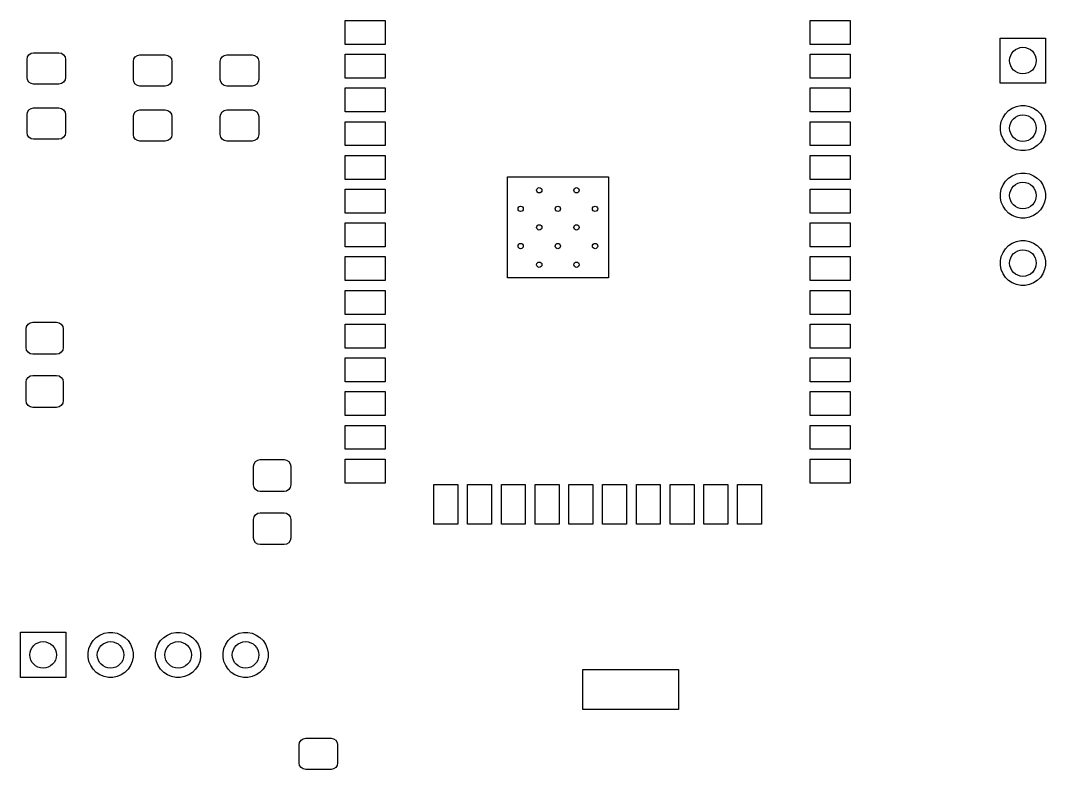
# Model space of a CAD drawing. Extents: x 2.21 to 8.82, y -5.68 to -2.98.
# Drawn here: x 3.811 to 5.329, y -4.213 to -3.103 of the extents above; entities that cross this region are included whole.
import ezdxf

# ---------------------------------------------------------------- set-up
doc = ezdxf.new("R2010")
doc.units = 0
doc.header["$MEASUREMENT"] = 0
doc.layers.add('BLACK', color=7, linetype='CONTINUOUS')

msp = doc.modelspace()

# ---------------------------------------------------------------- linework, layer by layer
at = {"layer": 'BLACK', "linetype": 'CONTINUOUS'}
for p, q in [((4.2917, -3.1386), (4.2917, -3.1031)), ((4.2917, -3.1031), (4.3508, -3.1031)), ((4.3508, -3.1031), (4.3508, -3.1386)), ((4.9807, -3.1386), (4.9807, -3.1031)), ((4.9807, -3.1031), (5.0398, -3.1031)), ((5.0398, -3.1031), (5.0398, -3.1386)), ((4.3508, -3.1386), (4.2917, -3.1386)), ((5.0398, -3.1386), (4.9807, -3.1386)), ((5.2622, -3.1961), (5.2622, -3.1291)), ((5.2622, -3.1291), (5.3291, -3.1291)), ((5.3291, -3.1291), (5.3291, -3.1961)), ((3.8203, -3.1609), (3.821, -3.1572)), ((3.821, -3.1572), (3.8232, -3.154)), ((3.8232, -3.154), (3.8264, -3.1518)), ((3.8264, -3.1518), (3.8301, -3.1511)), ((3.8301, -3.1511), (3.8675, -3.1511)), ((3.8675, -3.1511), (3.8713, -3.1518)), ((3.8713, -3.1518), (3.8745, -3.154)), ((3.8745, -3.154), (3.8766, -3.1572)), ((3.8766, -3.1572), (3.8774, -3.1609)), ((3.9785, -3.1601), (3.9806, -3.1569)), ((3.9806, -3.1569), (3.9838, -3.1548)), ((3.9838, -3.1548), (3.9876, -3.154)), ((3.9876, -3.154), (4.025, -3.154)), ((4.025, -3.154), (4.0288, -3.1548)), ((4.0288, -3.1548), (4.032, -3.1569)), ((4.032, -3.1569), (4.0341, -3.1601)), ((4.1072, -3.1601), (4.1094, -3.1569)), ((4.1094, -3.1569), (4.1126, -3.1548)), ((4.1126, -3.1548), (4.1163, -3.154)), ((4.1163, -3.154), (4.1537, -3.154)), ((4.1537, -3.154), (4.1575, -3.1548)), ((4.1575, -3.1548), (4.1607, -3.1569)), ((4.1607, -3.1569), (4.1628, -3.1601)), ((4.2917, -3.1886), (4.2917, -3.1531)), ((4.2917, -3.1531), (4.3508, -3.1531)), ((4.3508, -3.1531), (4.3508, -3.1886)), ((4.9807, -3.1886), (4.9807, -3.1531)), ((4.9807, -3.1531), (5.0398, -3.1531)), ((5.0398, -3.1531), (5.0398, -3.1886)), ((3.8203, -3.1875), (3.8203, -3.1609)), ((3.8774, -3.1609), (3.8774, -3.1875)), ((3.9778, -3.1639), (3.9785, -3.1601)), ((3.9778, -3.1905), (3.9778, -3.1639)), ((4.0341, -3.1601), (4.0348, -3.1639)), ((4.0348, -3.1639), (4.0348, -3.1905)), ((4.1065, -3.1639), (4.1072, -3.1601)), ((4.1065, -3.1905), (4.1065, -3.1639)), ((4.1628, -3.1601), (4.1636, -3.1639)), ((4.1636, -3.1639), (4.1636, -3.1905)), ((3.821, -3.1913), (3.8203, -3.1875)), ((3.8774, -3.1875), (3.8766, -3.1913)), ((4.3508, -3.1886), (4.2917, -3.1886)), ((5.0398, -3.1886), (4.9807, -3.1886)), ((3.8232, -3.1945), (3.821, -3.1913)), ((3.8264, -3.1966), (3.8232, -3.1945)), ((3.8301, -3.1973), (3.8264, -3.1966)), ((3.8675, -3.1973), (3.8301, -3.1973)), ((3.8713, -3.1966), (3.8675, -3.1973)), ((3.8745, -3.1945), (3.8713, -3.1966)), ((3.8766, -3.1913), (3.8745, -3.1945)), ((3.9785, -3.1942), (3.9778, -3.1905)), ((3.9806, -3.1974), (3.9785, -3.1942)), ((3.9838, -3.1995), (3.9806, -3.1974)), ((3.9876, -3.2003), (3.9838, -3.1995)), ((4.025, -3.2003), (3.9876, -3.2003)), ((4.0288, -3.1995), (4.025, -3.2003)), ((4.032, -3.1974), (4.0288, -3.1995)), ((4.0341, -3.1942), (4.032, -3.1974)), ((4.0348, -3.1905), (4.0341, -3.1942)), ((4.1072, -3.1942), (4.1065, -3.1905)), ((4.1094, -3.1974), (4.1072, -3.1942)), ((4.1126, -3.1995), (4.1094, -3.1974)), ((4.1163, -3.2003), (4.1126, -3.1995)), ((4.1537, -3.2003), (4.1163, -3.2003)), ((4.1575, -3.1995), (4.1537, -3.2003)), ((4.1607, -3.1974), (4.1575, -3.1995)), ((4.1628, -3.1942), (4.1607, -3.1974)), ((4.1636, -3.1905), (4.1628, -3.1942)), ((4.2917, -3.2386), (4.2917, -3.2031)), ((4.2917, -3.2031), (4.3508, -3.2031)), ((4.3508, -3.2031), (4.3508, -3.2386)), ((4.9807, -3.2386), (4.9807, -3.2031)), ((4.9807, -3.2031), (5.0398, -3.2031)), ((5.0398, -3.2031), (5.0398, -3.2386)), ((5.3291, -3.1961), (5.2622, -3.1961)), ((3.8232, -3.2357), (3.8264, -3.2335)), ((3.8264, -3.2335), (3.8301, -3.2328)), ((3.8301, -3.2328), (3.8675, -3.2328)), ((3.8675, -3.2328), (3.8713, -3.2335)), ((3.8713, -3.2335), (3.8745, -3.2357)), ((5.2744, -3.2367), (5.2799, -3.2331)), ((5.2799, -3.2331), (5.286, -3.2306)), ((5.286, -3.2306), (5.2924, -3.2293)), ((5.2924, -3.2293), (5.2989, -3.2293)), ((5.2989, -3.2293), (5.3054, -3.2306)), ((5.3054, -3.2306), (5.3114, -3.2331)), ((5.3114, -3.2331), (5.3169, -3.2367)), ((3.8203, -3.2426), (3.821, -3.2389)), ((3.8203, -3.2692), (3.8203, -3.2426)), ((3.821, -3.2389), (3.8232, -3.2357)), ((3.8745, -3.2357), (3.8766, -3.2389)), ((3.8766, -3.2389), (3.8774, -3.2426)), ((3.8774, -3.2426), (3.8774, -3.2692)), ((3.9778, -3.2456), (3.9785, -3.2418)), ((3.9778, -3.2721), (3.9778, -3.2456)), ((3.9785, -3.2418), (3.9806, -3.2386)), ((3.9806, -3.2386), (3.9838, -3.2365)), ((3.9838, -3.2365), (3.9876, -3.2357)), ((3.9876, -3.2357), (4.025, -3.2357)), ((4.025, -3.2357), (4.0288, -3.2365)), ((4.0288, -3.2365), (4.032, -3.2386)), ((4.032, -3.2386), (4.0341, -3.2418)), ((4.0341, -3.2418), (4.0348, -3.2456)), ((4.0348, -3.2456), (4.0348, -3.2721)), ((4.1065, -3.2456), (4.1072, -3.2418)), ((4.1065, -3.2721), (4.1065, -3.2456)), ((4.1072, -3.2418), (4.1094, -3.2386)), ((4.1094, -3.2386), (4.1126, -3.2365)), ((4.1126, -3.2365), (4.1163, -3.2357)), ((4.1163, -3.2357), (4.1537, -3.2357)), ((4.1537, -3.2357), (4.1575, -3.2365)), ((4.1575, -3.2365), (4.1607, -3.2386)), ((4.1607, -3.2386), (4.1628, -3.2418)), ((4.1628, -3.2418), (4.1636, -3.2456)), ((4.1636, -3.2456), (4.1636, -3.2721)), ((4.3508, -3.2386), (4.2917, -3.2386)), ((5.0398, -3.2386), (4.9807, -3.2386)), ((5.2636, -3.2529), (5.2662, -3.2468)), ((5.2662, -3.2468), (5.2698, -3.2414)), ((5.2698, -3.2414), (5.2744, -3.2367)), ((5.3169, -3.2367), (5.3215, -3.2414)), ((5.3215, -3.2414), (5.3252, -3.2468)), ((5.3252, -3.2468), (5.3277, -3.2529)), ((4.2917, -3.2886), (4.2917, -3.2531)), ((4.2917, -3.2531), (4.3508, -3.2531)), ((4.3508, -3.2531), (4.3508, -3.2886)), ((4.9807, -3.2886), (4.9807, -3.2531)), ((4.9807, -3.2531), (5.0398, -3.2531)), ((5.0398, -3.2531), (5.0398, -3.2886)), ((5.2624, -3.2593), (5.2636, -3.2529)), ((5.2624, -3.2659), (5.2624, -3.2593)), ((5.3277, -3.2529), (5.329, -3.2593)), ((5.329, -3.2593), (5.329, -3.2659)), ((3.821, -3.273), (3.8203, -3.2692)), ((3.8232, -3.2762), (3.821, -3.273)), ((3.8264, -3.2783), (3.8232, -3.2762)), ((3.8301, -3.279), (3.8264, -3.2783)), ((3.8675, -3.279), (3.8301, -3.279)), ((3.8713, -3.2783), (3.8675, -3.279)), ((3.8745, -3.2762), (3.8713, -3.2783)), ((3.8766, -3.273), (3.8745, -3.2762)), ((3.8774, -3.2692), (3.8766, -3.273)), ((3.9785, -3.2759), (3.9778, -3.2721)), ((3.9806, -3.2791), (3.9785, -3.2759)), ((3.9838, -3.2812), (3.9806, -3.2791)), ((4.032, -3.2791), (4.0288, -3.2812)), ((4.0341, -3.2759), (4.032, -3.2791)), ((4.0348, -3.2721), (4.0341, -3.2759)), ((4.1072, -3.2759), (4.1065, -3.2721)), ((4.1094, -3.2791), (4.1072, -3.2759)), ((4.1126, -3.2812), (4.1094, -3.2791)), ((4.1607, -3.2791), (4.1575, -3.2812)), ((4.1628, -3.2759), (4.1607, -3.2791)), ((4.1636, -3.2721), (4.1628, -3.2759)), ((5.2636, -3.2723), (5.2624, -3.2659)), ((5.2662, -3.2784), (5.2636, -3.2723)), ((5.2698, -3.2838), (5.2662, -3.2784)), ((5.3252, -3.2784), (5.3215, -3.2838)), ((5.3277, -3.2723), (5.3252, -3.2784)), ((5.329, -3.2659), (5.3277, -3.2723)), ((3.9876, -3.282), (3.9838, -3.2812)), ((4.025, -3.282), (3.9876, -3.282)), ((4.0288, -3.2812), (4.025, -3.282)), ((4.1163, -3.282), (4.1126, -3.2812)), ((4.1537, -3.282), (4.1163, -3.282)), ((4.1575, -3.2812), (4.1537, -3.282)), ((4.3508, -3.2886), (4.2917, -3.2886)), ((5.0398, -3.2886), (4.9807, -3.2886)), ((5.2744, -3.2885), (5.2698, -3.2838)), ((5.2799, -3.2921), (5.2744, -3.2885)), ((5.286, -3.2946), (5.2799, -3.2921)), ((5.2924, -3.2959), (5.286, -3.2946)), ((5.3054, -3.2946), (5.2989, -3.2959)), ((5.3114, -3.2921), (5.3054, -3.2946)), ((5.3169, -3.2885), (5.3114, -3.2921)), ((5.3215, -3.2838), (5.3169, -3.2885)), ((4.2917, -3.3386), (4.2917, -3.3031)), ((4.2917, -3.3031), (4.3508, -3.3031)), ((4.3508, -3.3031), (4.3508, -3.3386)), ((4.9807, -3.3386), (4.9807, -3.3031)), ((4.9807, -3.3031), (5.0398, -3.3031)), ((5.0398, -3.3031), (5.0398, -3.3386)), ((5.2989, -3.2959), (5.2924, -3.2959)), ((4.3508, -3.3386), (4.2917, -3.3386)), ((4.5319, -3.4846), (4.5319, -3.335)), ((4.5319, -3.335), (4.6815, -3.335)), ((4.6815, -3.335), (4.6815, -3.4846)), ((5.0398, -3.3386), (4.9807, -3.3386)), ((5.2698, -3.3414), (5.2744, -3.3367)), ((5.2744, -3.3367), (5.2799, -3.3331)), ((5.2799, -3.3331), (5.286, -3.3306)), ((5.286, -3.3306), (5.2924, -3.3293)), ((5.2924, -3.3293), (5.2989, -3.3293)), ((5.2989, -3.3293), (5.3054, -3.3306)), ((5.3054, -3.3306), (5.3114, -3.3331)), ((5.3114, -3.3331), (5.3169, -3.3367)), ((5.3169, -3.3367), (5.3215, -3.3414)), ((4.2917, -3.3886), (4.2917, -3.3531)), ((4.2917, -3.3531), (4.3508, -3.3531)), ((4.3508, -3.3531), (4.3508, -3.3886)), ((4.9807, -3.3886), (4.9807, -3.3531)), ((4.9807, -3.3531), (5.0398, -3.3531)), ((5.0398, -3.3531), (5.0398, -3.3886)), ((5.2624, -3.3593), (5.2636, -3.3529)), ((5.2636, -3.3529), (5.2662, -3.3468)), ((5.2662, -3.3468), (5.2698, -3.3414)), ((5.3215, -3.3414), (5.3252, -3.3468)), ((5.3252, -3.3468), (5.3277, -3.3529)), ((5.3277, -3.3529), (5.329, -3.3593)), ((5.2624, -3.3659), (5.2624, -3.3593)), ((5.2636, -3.3723), (5.2624, -3.3659)), ((5.329, -3.3659), (5.3277, -3.3723)), ((5.329, -3.3593), (5.329, -3.3659)), ((5.2662, -3.3784), (5.2636, -3.3723)), ((5.2698, -3.3838), (5.2662, -3.3784)), ((5.2744, -3.3885), (5.2698, -3.3838)), ((5.3215, -3.3838), (5.3169, -3.3885)), ((5.3252, -3.3784), (5.3215, -3.3838)), ((5.3277, -3.3723), (5.3252, -3.3784)), ((4.3508, -3.3886), (4.2917, -3.3886)), ((5.0398, -3.3886), (4.9807, -3.3886)), ((5.2799, -3.3921), (5.2744, -3.3885)), ((5.286, -3.3946), (5.2799, -3.3921)), ((5.2924, -3.3959), (5.286, -3.3946)), ((5.2989, -3.3959), (5.2924, -3.3959)), ((5.3054, -3.3946), (5.2989, -3.3959)), ((5.3114, -3.3921), (5.3054, -3.3946)), ((5.3169, -3.3885), (5.3114, -3.3921)), ((4.2917, -3.4386), (4.2917, -3.4031)), ((4.2917, -3.4031), (4.3508, -3.4031)), ((4.3508, -3.4031), (4.3508, -3.4386)), ((4.9807, -3.4386), (4.9807, -3.4031)), ((4.9807, -3.4031), (5.0398, -3.4031)), ((5.0398, -3.4031), (5.0398, -3.4386)), ((5.2799, -3.4331), (5.286, -3.4306)), ((5.286, -3.4306), (5.2924, -3.4293)), ((5.2924, -3.4293), (5.2989, -3.4293)), ((5.2989, -3.4293), (5.3054, -3.4306)), ((5.3054, -3.4306), (5.3114, -3.4331)), ((4.3508, -3.4386), (4.2917, -3.4386)), ((5.0398, -3.4386), (4.9807, -3.4386)), ((5.2636, -3.4529), (5.2662, -3.4468)), ((5.2662, -3.4468), (5.2698, -3.4414)), ((5.2698, -3.4414), (5.2744, -3.4367)), ((5.2744, -3.4367), (5.2799, -3.4331)), ((5.3114, -3.4331), (5.3169, -3.4367)), ((5.3169, -3.4367), (5.3215, -3.4414)), ((5.3215, -3.4414), (5.3252, -3.4468)), ((5.3252, -3.4468), (5.3277, -3.4529)), ((4.2917, -3.4886), (4.2917, -3.4531)), ((4.2917, -3.4531), (4.3508, -3.4531)), ((4.3508, -3.4531), (4.3508, -3.4886)), ((4.9807, -3.4886), (4.9807, -3.4531)), ((4.9807, -3.4531), (5.0398, -3.4531)), ((5.0398, -3.4531), (5.0398, -3.4886)), ((5.2624, -3.4593), (5.2636, -3.4529)), ((5.2624, -3.4659), (5.2624, -3.4593)), ((5.3277, -3.4529), (5.329, -3.4593)), ((5.329, -3.4593), (5.329, -3.4659)), ((5.2636, -3.4723), (5.2624, -3.4659)), ((5.2662, -3.4784), (5.2636, -3.4723)), ((5.3277, -3.4723), (5.3252, -3.4784)), ((5.329, -3.4659), (5.3277, -3.4723)), ((4.3508, -3.4886), (4.2917, -3.4886)), ((4.6815, -3.4846), (4.5319, -3.4846)), ((5.0398, -3.4886), (4.9807, -3.4886)), ((5.2698, -3.4838), (5.2662, -3.4784)), ((5.2744, -3.4885), (5.2698, -3.4838)), ((5.2799, -3.4921), (5.2744, -3.4885)), ((5.286, -3.4946), (5.2799, -3.4921)), ((5.3114, -3.4921), (5.3054, -3.4946)), ((5.3169, -3.4885), (5.3114, -3.4921)), ((5.3215, -3.4838), (5.3169, -3.4885)), ((5.3252, -3.4784), (5.3215, -3.4838)), ((4.2917, -3.5386), (4.2917, -3.5031)), ((4.2917, -3.5031), (4.3508, -3.5031)), ((4.3508, -3.5031), (4.3508, -3.5386)), ((4.9807, -3.5386), (4.9807, -3.5031)), ((4.9807, -3.5031), (5.0398, -3.5031)), ((5.0398, -3.5031), (5.0398, -3.5386)), ((5.2924, -3.4959), (5.286, -3.4946)), ((5.2989, -3.4959), (5.2924, -3.4959)), ((5.3054, -3.4946), (5.2989, -3.4959)), ((3.8196, -3.5565), (3.8218, -3.5533)), ((3.8218, -3.5533), (3.825, -3.5511)), ((3.825, -3.5511), (3.8287, -3.5504)), ((3.8287, -3.5504), (3.8642, -3.5504)), ((3.8642, -3.5504), (3.8679, -3.5511)), ((3.8679, -3.5511), (3.8711, -3.5533)), ((3.8711, -3.5533), (3.8733, -3.5565)), ((4.3508, -3.5386), (4.2917, -3.5386)), ((4.2917, -3.5886), (4.2917, -3.5531)), ((4.2917, -3.5531), (4.3508, -3.5531)), ((4.3508, -3.5531), (4.3508, -3.5886)), ((5.0398, -3.5386), (4.9807, -3.5386)), ((4.9807, -3.5886), (4.9807, -3.5531)), ((4.9807, -3.5531), (5.0398, -3.5531)), ((5.0398, -3.5531), (5.0398, -3.5886)), ((3.8189, -3.5602), (3.8196, -3.5565)), ((3.8189, -3.5878), (3.8189, -3.5602)), ((3.8733, -3.5565), (3.874, -3.5602)), ((3.874, -3.5602), (3.874, -3.5878)), ((3.8196, -3.5916), (3.8189, -3.5878)), ((3.8218, -3.5948), (3.8196, -3.5916)), ((3.825, -3.5969), (3.8218, -3.5948)), ((3.8287, -3.5976), (3.825, -3.5969)), ((3.8642, -3.5976), (3.8287, -3.5976)), ((3.8679, -3.5969), (3.8642, -3.5976)), ((3.8711, -3.5948), (3.8679, -3.5969)), ((3.8733, -3.5916), (3.8711, -3.5948)), ((3.874, -3.5878), (3.8733, -3.5916)), ((4.3508, -3.5886), (4.2917, -3.5886)), ((5.0398, -3.5886), (4.9807, -3.5886)), ((4.2917, -3.6386), (4.2917, -3.6031)), ((4.2917, -3.6031), (4.3508, -3.6031)), ((4.3508, -3.6031), (4.3508, -3.6386)), ((4.9807, -3.6386), (4.9807, -3.6031)), ((4.9807, -3.6031), (5.0398, -3.6031)), ((5.0398, -3.6031), (5.0398, -3.6386)), ((3.825, -3.6299), (3.8287, -3.6291)), ((3.8287, -3.6291), (3.8642, -3.6291)), ((3.8642, -3.6291), (3.8679, -3.6299)), ((3.8189, -3.639), (3.8196, -3.6352)), ((3.8189, -3.6665), (3.8189, -3.639)), ((3.8196, -3.6352), (3.8218, -3.632)), ((3.8218, -3.632), (3.825, -3.6299)), ((3.8679, -3.6299), (3.8711, -3.632)), ((3.8711, -3.632), (3.8733, -3.6352)), ((3.8733, -3.6352), (3.874, -3.639)), ((3.874, -3.639), (3.874, -3.6665)), ((4.3508, -3.6386), (4.2917, -3.6386)), ((5.0398, -3.6386), (4.9807, -3.6386)), ((4.2917, -3.6886), (4.2917, -3.6531)), ((4.2917, -3.6531), (4.3508, -3.6531)), ((4.3508, -3.6531), (4.3508, -3.6886)), ((4.9807, -3.6886), (4.9807, -3.6531)), ((4.9807, -3.6531), (5.0398, -3.6531)), ((5.0398, -3.6531), (5.0398, -3.6886)), ((3.8196, -3.6703), (3.8189, -3.6665)), ((3.8218, -3.6735), (3.8196, -3.6703)), ((3.825, -3.6756), (3.8218, -3.6735)), ((3.8711, -3.6735), (3.8679, -3.6756)), ((3.8733, -3.6703), (3.8711, -3.6735)), ((3.874, -3.6665), (3.8733, -3.6703)), ((3.8287, -3.6764), (3.825, -3.6756)), ((3.8642, -3.6764), (3.8287, -3.6764)), ((3.8679, -3.6756), (3.8642, -3.6764)), ((4.3508, -3.6886), (4.2917, -3.6886)), ((5.0398, -3.6886), (4.9807, -3.6886)), ((4.2917, -3.7386), (4.2917, -3.7031)), ((4.2917, -3.7031), (4.3508, -3.7031)), ((4.3508, -3.7031), (4.3508, -3.7386)), ((4.9807, -3.7386), (4.9807, -3.7031)), ((4.9807, -3.7031), (5.0398, -3.7031)), ((5.0398, -3.7031), (5.0398, -3.7386)), ((4.3508, -3.7386), (4.2917, -3.7386)), ((5.0398, -3.7386), (4.9807, -3.7386)), ((4.1559, -3.7638), (4.1567, -3.76)), ((4.1559, -3.7913), (4.1559, -3.7638)), ((4.1567, -3.76), (4.1588, -3.7568)), ((4.1588, -3.7568), (4.162, -3.7547)), ((4.162, -3.7547), (4.1657, -3.7539)), ((4.1657, -3.7539), (4.2012, -3.7539)), ((4.2012, -3.7539), (4.2049, -3.7547)), ((4.2049, -3.7547), (4.2081, -3.7568)), ((4.2081, -3.7568), (4.2103, -3.76)), ((4.2103, -3.76), (4.211, -3.7638)), ((4.211, -3.7638), (4.211, -3.7913)), ((4.2917, -3.7886), (4.2917, -3.7531)), ((4.2917, -3.7531), (4.3508, -3.7531)), ((4.3508, -3.7531), (4.3508, -3.7886)), ((4.9807, -3.7886), (4.9807, -3.7531)), ((4.9807, -3.7531), (5.0398, -3.7531)), ((5.0398, -3.7531), (5.0398, -3.7886)), ((4.1567, -3.7951), (4.1559, -3.7913)), ((4.1588, -3.7983), (4.1567, -3.7951)), ((4.2103, -3.7951), (4.2081, -3.7983)), ((4.211, -3.7913), (4.2103, -3.7951)), ((4.3508, -3.7886), (4.2917, -3.7886)), ((4.423, -3.8496), (4.423, -3.7906)), ((4.423, -3.7906), (4.4585, -3.7906)), ((4.4585, -3.7906), (4.4585, -3.8496)), ((4.473, -3.8496), (4.473, -3.7906)), ((4.473, -3.7906), (4.5085, -3.7906)), ((4.5085, -3.7906), (4.5085, -3.8496)), ((4.523, -3.8496), (4.523, -3.7906)), ((4.523, -3.7906), (4.5585, -3.7906)), ((4.5585, -3.7906), (4.5585, -3.8496)), ((4.573, -3.8496), (4.573, -3.7906)), ((4.573, -3.7906), (4.6085, -3.7906)), ((4.6085, -3.7906), (4.6085, -3.8496)), ((4.623, -3.8496), (4.623, -3.7906)), ((4.623, -3.7906), (4.6585, -3.7906)), ((4.6585, -3.7906), (4.6585, -3.8496)), ((4.673, -3.8496), (4.673, -3.7906)), ((4.673, -3.7906), (4.7085, -3.7906)), ((4.7085, -3.7906), (4.7085, -3.8496)), ((4.723, -3.8496), (4.723, -3.7906)), ((4.723, -3.7906), (4.7585, -3.7906)), ((4.7585, -3.7906), (4.7585, -3.8496)), ((4.773, -3.8496), (4.773, -3.7906)), ((4.773, -3.7906), (4.8085, -3.7906)), ((4.8085, -3.7906), (4.8085, -3.8496)), ((4.823, -3.8496), (4.823, -3.7906)), ((4.823, -3.7906), (4.8585, -3.7906)), ((4.8585, -3.7906), (4.8585, -3.8496)), ((4.873, -3.8496), (4.873, -3.7906)), ((4.873, -3.7906), (4.9085, -3.7906)), ((4.9085, -3.7906), (4.9085, -3.8496)), ((5.0398, -3.7886), (4.9807, -3.7886)), ((4.162, -3.8004), (4.1588, -3.7983)), ((4.1657, -3.8012), (4.162, -3.8004)), ((4.2012, -3.8012), (4.1657, -3.8012)), ((4.2049, -3.8004), (4.2012, -3.8012)), ((4.2081, -3.7983), (4.2049, -3.8004)), ((4.1559, -3.8425), (4.1567, -3.8388)), ((4.1567, -3.8388), (4.1588, -3.8356)), ((4.1588, -3.8356), (4.162, -3.8334)), ((4.162, -3.8334), (4.1657, -3.8327)), ((4.1657, -3.8327), (4.2012, -3.8327)), ((4.2012, -3.8327), (4.2049, -3.8334)), ((4.2049, -3.8334), (4.2081, -3.8356)), ((4.2081, -3.8356), (4.2103, -3.8388)), ((4.2103, -3.8388), (4.211, -3.8425)), ((4.1559, -3.8701), (4.1559, -3.8425)), ((4.211, -3.8425), (4.211, -3.8701)), ((4.4585, -3.8496), (4.423, -3.8496)), ((4.5085, -3.8496), (4.473, -3.8496)), ((4.5585, -3.8496), (4.523, -3.8496)), ((4.6085, -3.8496), (4.573, -3.8496)), ((4.6585, -3.8496), (4.623, -3.8496)), ((4.7085, -3.8496), (4.673, -3.8496)), ((4.7585, -3.8496), (4.723, -3.8496)), ((4.8085, -3.8496), (4.773, -3.8496)), ((4.8585, -3.8496), (4.823, -3.8496)), ((4.9085, -3.8496), (4.873, -3.8496)), ((4.1567, -3.8738), (4.1559, -3.8701)), ((4.211, -3.8701), (4.2103, -3.8738)), ((4.1588, -3.877), (4.1567, -3.8738)), ((4.162, -3.8792), (4.1588, -3.877)), ((4.1657, -3.8799), (4.162, -3.8792)), ((4.2012, -3.8799), (4.1657, -3.8799)), ((4.2049, -3.8792), (4.2012, -3.8799)), ((4.2081, -3.877), (4.2049, -3.8792)), ((4.2103, -3.8738), (4.2081, -3.877)), ((3.8106, -4.0768), (3.8106, -4.0098)), ((3.8106, -4.0098), (3.8776, -4.0098)), ((3.8776, -4.0098), (3.8776, -4.0768)), ((3.9146, -4.0275), (3.9182, -4.0221)), ((3.9182, -4.0221), (3.9229, -4.0174)), ((3.9229, -4.0174), (3.9283, -4.0138)), ((3.9283, -4.0138), (3.9344, -4.0113)), ((3.9344, -4.0113), (3.9408, -4.01)), ((3.9408, -4.01), (3.9474, -4.01)), ((3.9474, -4.01), (3.9538, -4.0113)), ((3.9538, -4.0113), (3.9599, -4.0138)), ((3.9599, -4.0138), (3.9653, -4.0174)), ((3.9653, -4.0174), (3.97, -4.0221)), ((3.97, -4.0221), (3.9736, -4.0275)), ((4.0146, -4.0275), (4.0182, -4.0221)), ((4.0182, -4.0221), (4.0229, -4.0174)), ((4.0229, -4.0174), (4.0283, -4.0138)), ((4.0283, -4.0138), (4.0344, -4.0113)), ((4.0344, -4.0113), (4.0408, -4.01)), ((4.0408, -4.01), (4.0474, -4.01)), ((4.0474, -4.01), (4.0538, -4.0113)), ((4.0538, -4.0113), (4.0599, -4.0138)), ((4.0599, -4.0138), (4.0653, -4.0174)), ((4.0653, -4.0174), (4.07, -4.0221)), ((4.07, -4.0221), (4.0736, -4.0275)), ((4.1146, -4.0275), (4.1182, -4.0221)), ((4.1182, -4.0221), (4.1229, -4.0174)), ((4.1229, -4.0174), (4.1283, -4.0138)), ((4.1283, -4.0138), (4.1344, -4.0113)), ((4.1344, -4.0113), (4.1408, -4.01)), ((4.1408, -4.01), (4.1474, -4.01)), ((4.1474, -4.01), (4.1538, -4.0113)), ((4.1538, -4.0113), (4.1599, -4.0138)), ((4.1599, -4.0138), (4.1653, -4.0174)), ((4.1653, -4.0174), (4.17, -4.0221)), ((4.17, -4.0221), (4.1736, -4.0275)), ((3.9108, -4.04), (3.9121, -4.0336)), ((3.9121, -4.0336), (3.9146, -4.0275)), ((3.9736, -4.0275), (3.9761, -4.0336)), ((3.9761, -4.0336), (3.9774, -4.04)), ((4.0108, -4.04), (4.0121, -4.0336)), ((4.0121, -4.0336), (4.0146, -4.0275)), ((4.0736, -4.0275), (4.0761, -4.0336)), ((4.0761, -4.0336), (4.0774, -4.04)), ((4.1108, -4.04), (4.1121, -4.0336)), ((4.1121, -4.0336), (4.1146, -4.0275)), ((4.1736, -4.0275), (4.1761, -4.0336)), ((4.1761, -4.0336), (4.1774, -4.04)), ((3.9108, -4.0466), (3.9108, -4.04)), ((3.9121, -4.053), (3.9108, -4.0466)), ((3.9146, -4.0591), (3.9121, -4.053)), ((3.9761, -4.053), (3.9736, -4.0591)), ((3.9774, -4.0466), (3.9761, -4.053)), ((3.9774, -4.04), (3.9774, -4.0466)), ((4.0108, -4.0466), (4.0108, -4.04)), ((4.0121, -4.053), (4.0108, -4.0466)), ((4.0146, -4.0591), (4.0121, -4.053)), ((4.0761, -4.053), (4.0736, -4.0591)), ((4.0774, -4.0466), (4.0761, -4.053)), ((4.0774, -4.04), (4.0774, -4.0466)), ((4.1108, -4.0466), (4.1108, -4.04)), ((4.1121, -4.053), (4.1108, -4.0466)), ((4.1146, -4.0591), (4.1121, -4.053)), ((4.1761, -4.053), (4.1736, -4.0591)), ((4.1774, -4.0466), (4.1761, -4.053)), ((4.1774, -4.04), (4.1774, -4.0466)), ((3.9182, -4.0645), (3.9146, -4.0591)), ((3.9229, -4.0692), (3.9182, -4.0645)), ((3.9283, -4.0728), (3.9229, -4.0692)), ((3.9653, -4.0692), (3.9599, -4.0728)), ((3.97, -4.0645), (3.9653, -4.0692)), ((3.9736, -4.0591), (3.97, -4.0645)), ((4.0182, -4.0645), (4.0146, -4.0591)), ((4.0229, -4.0692), (4.0182, -4.0645)), ((4.0283, -4.0728), (4.0229, -4.0692)), ((4.0653, -4.0692), (4.0599, -4.0728)), ((4.07, -4.0645), (4.0653, -4.0692)), ((4.0736, -4.0591), (4.07, -4.0645)), ((4.1182, -4.0645), (4.1146, -4.0591)), ((4.1229, -4.0692), (4.1182, -4.0645)), ((4.1283, -4.0728), (4.1229, -4.0692)), ((4.1653, -4.0692), (4.1599, -4.0728)), ((4.17, -4.0645), (4.1653, -4.0692)), ((4.1736, -4.0591), (4.17, -4.0645)), ((4.6437, -4.124), (4.6437, -4.065)), ((4.6437, -4.065), (4.6831, -4.065)), ((4.6831, -4.065), (4.7461, -4.065)), ((4.7461, -4.065), (4.7854, -4.065)), ((4.7854, -4.065), (4.7854, -4.124)), ((3.8776, -4.0768), (3.8106, -4.0768)), ((3.9344, -4.0753), (3.9283, -4.0728)), ((3.9408, -4.0766), (3.9344, -4.0753)), ((3.9474, -4.0766), (3.9408, -4.0766)), ((3.9538, -4.0753), (3.9474, -4.0766)), ((3.9599, -4.0728), (3.9538, -4.0753)), ((4.0344, -4.0753), (4.0283, -4.0728)), ((4.0408, -4.0766), (4.0344, -4.0753)), ((4.0474, -4.0766), (4.0408, -4.0766)), ((4.0538, -4.0753), (4.0474, -4.0766)), ((4.0599, -4.0728), (4.0538, -4.0753)), ((4.1344, -4.0753), (4.1283, -4.0728)), ((4.1408, -4.0766), (4.1344, -4.0753)), ((4.1474, -4.0766), (4.1408, -4.0766)), ((4.1538, -4.0753), (4.1474, -4.0766)), ((4.1599, -4.0728), (4.1538, -4.0753)), ((4.6831, -4.124), (4.6437, -4.124)), ((4.6949, -4.124), (4.6831, -4.124)), ((4.7343, -4.124), (4.6949, -4.124)), ((4.7461, -4.124), (4.7343, -4.124)), ((4.7854, -4.124), (4.7461, -4.124)), ((4.2234, -4.1767), (4.2242, -4.1729)), ((4.2242, -4.1729), (4.2263, -4.1697)), ((4.2263, -4.1697), (4.2295, -4.1676)), ((4.2295, -4.1676), (4.2333, -4.1668)), ((4.2333, -4.1668), (4.2707, -4.1668)), ((4.2707, -4.1668), (4.2744, -4.1676)), ((4.2744, -4.1676), (4.2776, -4.1697)), ((4.2776, -4.1697), (4.2798, -4.1729)), ((4.2798, -4.1729), (4.2805, -4.1767)), ((4.2234, -4.2032), (4.2234, -4.1767)), ((4.2805, -4.1767), (4.2805, -4.2032)), ((4.2242, -4.207), (4.2234, -4.2032)), ((4.2805, -4.2032), (4.2798, -4.207)), ((4.2263, -4.2102), (4.2242, -4.207)), ((4.2295, -4.2123), (4.2263, -4.2102)), ((4.2333, -4.2131), (4.2295, -4.2123)), ((4.2707, -4.2131), (4.2333, -4.2131)), ((4.2744, -4.2123), (4.2707, -4.2131)), ((4.2776, -4.2102), (4.2744, -4.2123)), ((4.2798, -4.207), (4.2776, -4.2102))]:
    msp.add_line(p, q, dxfattribs=at)
at = {"layer": 'BLACK'}
for centre, radius in [((5.2957, -3.1626), 0.0197), ((5.2957, -3.2626), 0.0197), ((4.5791, -3.3547), 0.00394), ((4.6343, -3.3547), 0.00394), ((5.2957, -3.3626), 0.0197), ((4.5516, -3.3823), 0.00394), ((4.6067, -3.3823), 0.00394), ((4.6618, -3.3823), 0.00394), ((4.5791, -3.4098), 0.00394), ((4.6343, -3.4098), 0.00394), ((4.5516, -3.4374), 0.00394), ((4.6067, -3.4374), 0.00394), ((4.6618, -3.4374), 0.00394), ((5.2957, -3.4626), 0.0197), ((4.5791, -3.465), 0.00394), ((4.6343, -3.465), 0.00394), ((3.8441, -4.0433), 0.0197), ((3.9441, -4.0433), 0.0197), ((4.0441, -4.0433), 0.0197), ((4.1441, -4.0433), 0.0197)]:
    msp.add_circle(centre, radius, dxfattribs=at)
at = {"layer": 'WHITE'}
for centre, radius in [((5.2957, -3.1626), 0.0197), ((5.2957, -3.2626), 0.0197), ((4.5791, -3.3547), 0.00394), ((4.6343, -3.3547), 0.00394), ((5.2957, -3.3626), 0.0197), ((4.5516, -3.3823), 0.00394), ((4.6067, -3.3823), 0.00394), ((4.6618, -3.3823), 0.00394), ((4.5791, -3.4098), 0.00394), ((4.6343, -3.4098), 0.00394), ((4.5516, -3.4374), 0.00394), ((4.6067, -3.4374), 0.00394), ((4.6618, -3.4374), 0.00394), ((5.2957, -3.4626), 0.0197), ((4.5791, -3.465), 0.00394), ((4.6343, -3.465), 0.00394), ((3.8441, -4.0433), 0.0197), ((3.9441, -4.0433), 0.0197), ((4.0441, -4.0433), 0.0197), ((4.1441, -4.0433), 0.0197)]:
    msp.add_circle(centre, radius, dxfattribs=at)

doc.saveas('drawing.dxf')
